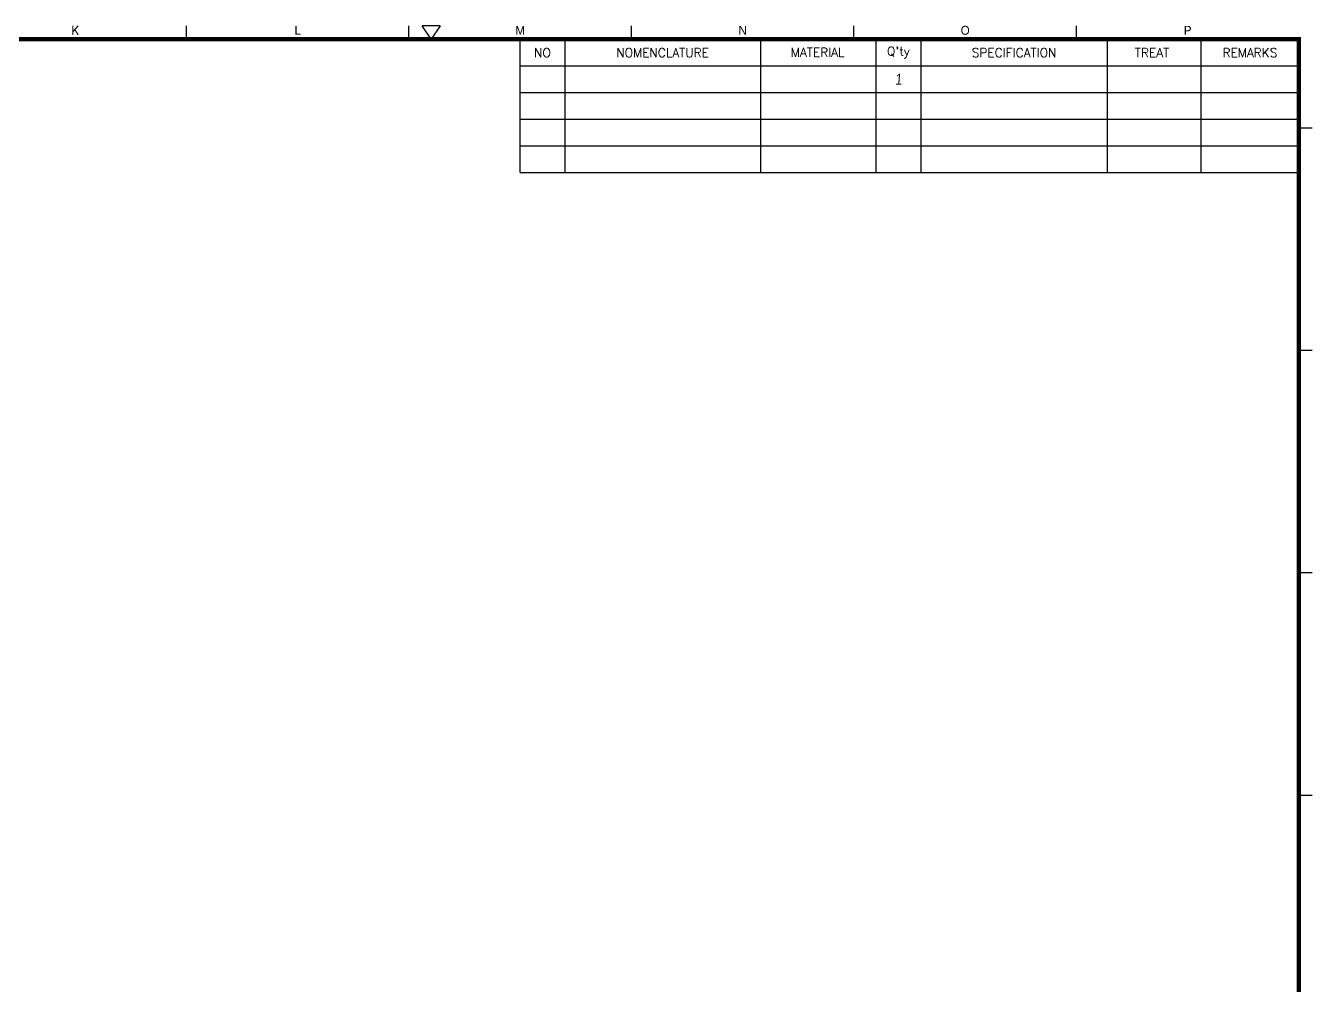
# Model space of a CAD drawing. Header units: millimetres. Extents: x 509 to 5579, y -1329 to 587.
# Drawn here: x 1625.6 to 1914.7, y -988.3 to -772.6 of the extents above; entities that cross this region are included whole.
import ezdxf
from ezdxf.enums import TextEntityAlignment as Align

# ---------------------------------------------------------------- set-up
doc = ezdxf.new("R2010")
doc.units = ezdxf.units.MM
doc.layers.get('0').update_dxf_attribs({"linetype": 'CONTINUOUS'})
doc.styles.add('a', font='GOTHIC.TTF')
doc.styles.add('SIM', font='simplex')
doc.styles.get("Standard").update_dxf_attribs({"font": 'gulim.ttc', "width": 0.8, "height": 2})

msp = doc.modelspace()

# ---------------------------------------------------------------- linework, layer by layer
for p, q in [((1661.749, -775.602), (1661.749, -772.602)), ((1711.749, -775.602), (1711.749, -772.602)), ((1716.749, -775.602), (1714.749, -772.602)), ((1718.749, -772.602), (1714.749, -772.602)), ((1718.749, -772.602), (1716.749, -775.602)), ((1761.749, -775.602), (1761.749, -772.602)), ((1811.749, -775.602), (1811.749, -772.602)), ((1861.749, -775.602), (1861.749, -772.602)), ((1736.749, -805.602), (1736.749, -775.602)), ((1746.749, -775.602), (1746.749, -805.602)), ((1790.749, -775.602), (1790.749, -805.602)), ((1816.749, -805.602), (1816.749, -775.602)), ((1826.749, -775.602), (1826.749, -805.602)), ((1868.749, -805.602), (1868.749, -775.602)), ((1889.749, -805.602), (1889.749, -775.602)), ((1736.749, -781.602), (1911.749, -781.602)), ((1736.749, -787.602), (1911.749, -787.602)), ((1736.749, -793.602), (1911.749, -793.602)), ((1914.749, -795.602), (1911.749, -795.602)), ((1736.749, -799.602), (1911.749, -799.602)), ((1736.749, -805.602), (1911.749, -805.602)), ((1914.749, -845.602), (1911.749, -845.602)), ((1914.749, -895.602), (1911.749, -895.602)), ((1914.749, -945.602), (1911.749, -945.602))]:
    msp.add_line(p, q)
at = {"const_width": 1}
msp.add_lwpolyline([(1911.749, -775.602), (1111.749, -775.602), (1111.749, -1325.602), (1911.749, -1325.602)], close=True, dxfattribs=at)

# ---------------------------------------------------------------- texts
at = {"style": 'SIM'}
for s, p in [('K', (1636.749, -774.602)), ('MATERIAL', (1803.596, -779.571))]:
    msp.add_text(s, height=2, dxfattribs=at).set_placement(p, align=Align.CENTER)
for s, p in [('L', (1686.749, -773.602)), ('M', (1736.749, -773.602)), ('N', (1786.749, -773.602)), ('O', (1836.749, -773.602)), ('P', (1886.749, -773.602))]:
    msp.add_text(s, height=2).set_placement(p, align=Align.MIDDLE)
for s, p in [('NO', (1741.749, -778.631)), ('NOMENCLATURE', (1768.749, -778.631)), ("Q'ty", (1821.749, -778.631)), ('SPECIFICATION', (1847.749, -778.631)), ('TREAT', (1878.749, -778.631)), ('REMARKS', (1900.749, -778.631))]:
    msp.add_text(s, height=2, dxfattribs=at).set_placement(p, align=Align.MIDDLE)
at = {"style": 'a', "oblique": 5, "width": 0.8}
msp.add_text('1', height=2.5, dxfattribs=at).set_placement((1821.749, -784.602), align=Align.MIDDLE_CENTER)

doc.saveas('drawing.dxf')
